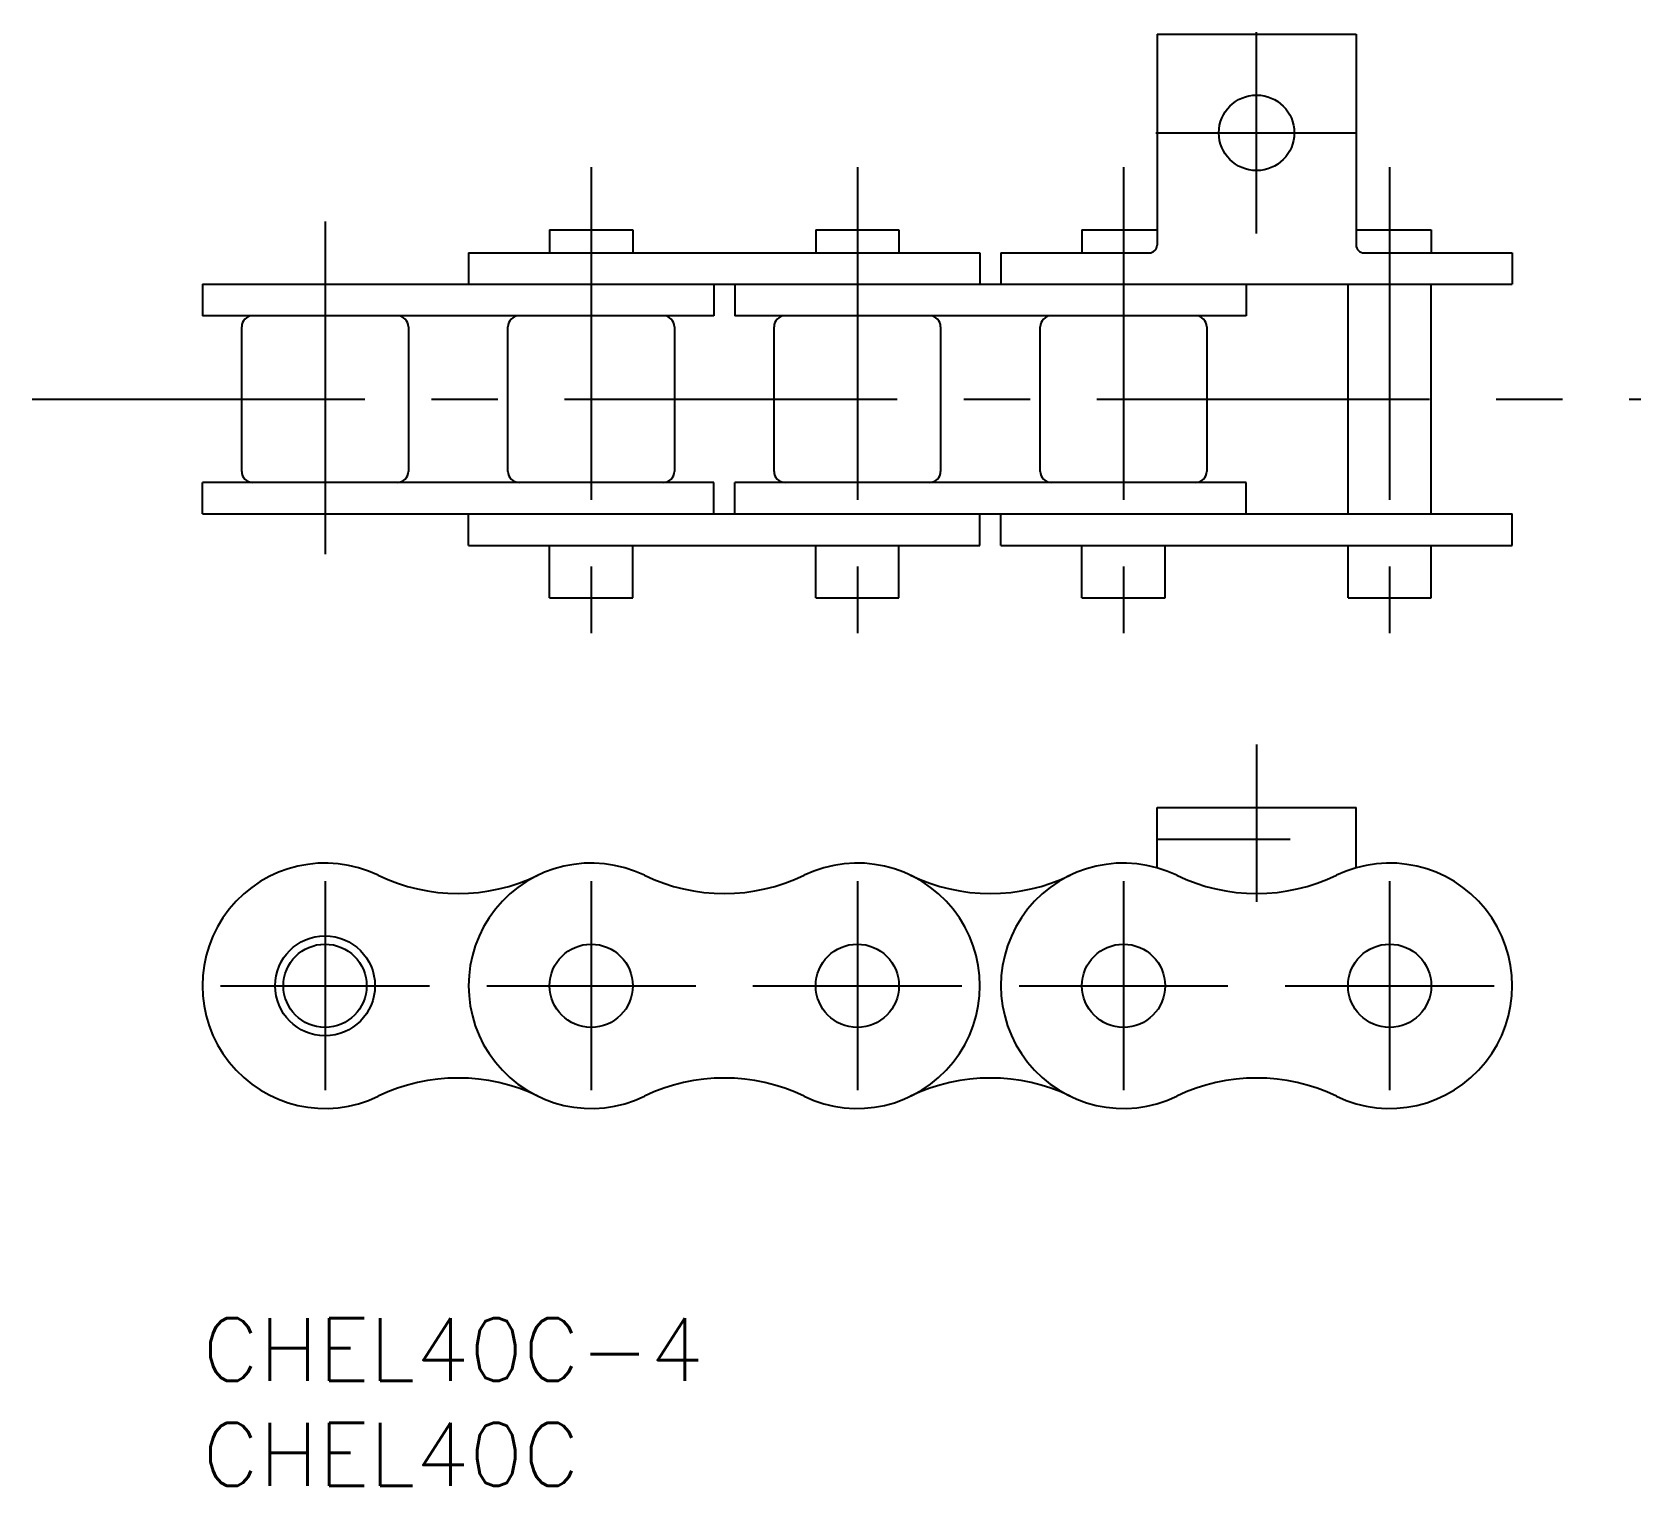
# Model space of a CAD drawing. Extents: x -8.1 to 68.6, y -8 to 61.3.
import ezdxf

# ---------------------------------------------------------------- set-up
doc = ezdxf.new("R2010")
doc.units = 0
doc.header["$LTSCALE"] = 0.5
doc.linetypes.add('CENTER', pattern=[50.8, 31.75, -6.35, 6.35, -6.35])
doc.linetypes.add('DASHED', pattern=[19.05, 12.7, -6.35])
for name, color, linetype in [('MSM_CENTER', 1, 'CENTER'), ('MSM_CONTINUOUS', 7, 'CONTINUOUS'), ('MSM_DASHED', 4, 'DASHED'), ('MSM_PART_NUMBER', 7, 'CONTINUOUS')]:
    doc.layers.add(name, color=color, linetype=linetype)
doc.styles.get("Standard").update_dxf_attribs({"font": 'txt.shx', "height": 3, "bigfont": 'bigfont.shx'})

# ---------------------------------------------------------------- blocks, each defined once
blk = doc.blocks.new('*U3')
at = {"layer": 'MSM_PART_NUMBER'}
blk.add_text('CHEL40C-4', height=3, dxfattribs=at).set_placement((0, -3))
blk = doc.blocks.new('*U4')
at = {"layer": 'MSM_PART_NUMBER'}
blk.add_text('CHEL40C', height=3, dxfattribs=at).set_placement((0, -8))

msp = doc.modelspace()

# ---------------------------------------------------------------- linework, layer by layer
at = {"layer": 'MSM_CENTER'}
for p, q in [((50.3, 51.729), (50.3, 61.329)), ((45.5, 56.529), (55.1, 56.529)), ((18.55, 54.899), (18.55, 31.349)), ((31.25, 54.899), (31.25, 31.349)), ((43.95, 54.899), (43.95, 31.349)), ((56.65, 54.899), (56.65, 31.349)), ((5.85, 52.304), (5.85, 35.354)), ((-8.125, 43.829), (68.635, 43.829)), ((50.3, 27.349), (50.3, 19.849)), ((5.85, 20.834), (5.85, 10.864)), ((18.55, 20.834), (18.55, 10.864)), ((31.25, 20.834), (31.25, 10.864)), ((43.95, 20.834), (43.95, 10.864)), ((56.65, 20.834), (56.65, 10.864)), ((0.865, 15.849), (10.835, 15.849)), ((13.565, 15.849), (23.535, 15.849)), ((26.265, 15.849), (36.235, 15.849)), ((38.965, 15.849), (48.935, 15.849)), ((51.665, 15.849), (61.635, 15.849))]:
    msp.add_line(p, q, dxfattribs=at)
at = {"layer": 'MSM_CONTINUOUS'}
for p, q in [((45.55, 61.229), (45.55, 51.179)), ((45.55, 61.229), (55.05, 61.229)), ((55.05, 61.229), (55.05, 51.179)), ((16.565, 51.899), (16.565, 50.804)), ((16.565, 51.899), (20.535, 51.899)), ((20.535, 51.899), (20.535, 50.804)), ((29.265, 51.899), (29.265, 50.804)), ((29.265, 51.899), (33.235, 51.899)), ((33.235, 51.899), (33.235, 50.804)), ((41.965, 51.899), (41.965, 50.804)), ((41.965, 51.899), (45.55, 51.899)), ((55.05, 51.899), (58.635, 51.899)), ((58.635, 51.899), (58.635, 50.804)), ((12.7, 50.804), (37.1, 50.804)), ((12.7, 50.804), (12.7, 49.304)), ((37.1, 50.804), (37.1, 49.304)), ((38.1, 50.804), (45.175, 50.804)), ((38.1, 50.804), (38.1, 49.304)), ((55.425, 50.804), (62.5, 50.804)), ((62.5, 50.804), (62.5, 49.304)), ((0, 49.304), (62.5, 49.304)), ((0, 49.304), (0, 47.804)), ((24.4, 49.304), (24.4, 47.804)), ((25.4, 49.304), (25.4, 47.804)), ((49.8, 49.304), (49.8, 47.804)), ((54.665, 38.354), (54.665, 49.304)), ((58.635, 38.354), (58.635, 49.304)), ((24.4, 47.804), (0, 47.804)), ((49.8, 47.804), (25.4, 47.804)), ((1.875, 40.384), (1.875, 47.274)), ((9.825, 47.274), (9.825, 40.384)), ((14.575, 40.384), (14.575, 47.274)), ((22.525, 47.274), (22.525, 40.384)), ((27.275, 40.384), (27.275, 47.274)), ((35.225, 47.274), (35.225, 40.384)), ((39.975, 40.384), (39.975, 47.274)), ((47.925, 47.274), (47.925, 40.384)), ((0, 38.354), (0, 39.854)), ((24.4, 39.854), (0, 39.854)), ((24.4, 38.354), (24.4, 39.854)), ((25.4, 38.354), (25.4, 39.854)), ((49.8, 39.854), (25.4, 39.854)), ((49.8, 38.354), (49.8, 39.854)), ((0, 38.354), (62.5, 38.354)), ((12.7, 36.854), (12.7, 38.354)), ((37.1, 36.854), (37.1, 38.354)), ((38.1, 36.854), (38.1, 38.354)), ((62.5, 36.854), (62.5, 38.354)), ((12.7, 36.854), (37.1, 36.854)), ((16.565, 34.349), (16.565, 36.854)), ((20.535, 34.349), (20.535, 36.854)), ((29.265, 34.349), (29.265, 36.854)), ((33.235, 34.349), (33.235, 36.854)), ((38.1, 36.854), (62.5, 36.854)), ((41.965, 34.349), (41.965, 36.854)), ((45.935, 34.349), (45.935, 36.854)), ((54.665, 34.349), (54.665, 36.854)), ((58.635, 34.349), (58.635, 36.854)), ((16.565, 34.349), (20.535, 34.349)), ((29.265, 34.349), (33.235, 34.349)), ((41.965, 34.349), (45.935, 34.349)), ((54.665, 34.349), (58.635, 34.349)), ((45.55, 24.349), (55.05, 24.349)), ((45.55, 21.476), (45.55, 24.349)), ((55.05, 21.476), (55.05, 24.349))]:
    msp.add_line(p, q, dxfattribs=at)
for centre, radius in [((50.3, 56.529), 1.8), ((5.85, 15.849), 2.382), ((5.85, 15.849), 1.985), ((18.55, 15.849), 1.985), ((31.25, 15.849), 1.985), ((43.95, 15.849), 1.985), ((56.65, 15.849), 1.985)]:
    msp.add_circle(centre, radius, dxfattribs=at)
for centre, radius, start, end in [((45.175, 51.179), 0.375, 270, 0), ((55.425, 51.179), 0.375, 180, 270), ((2.405, 47.274), 0.53, 90, 180), ((9.295, 47.274), 0.53, 0, 90), ((15.105, 47.274), 0.53, 90, 180), ((21.995, 47.274), 0.53, 0, 90), ((27.805, 47.274), 0.53, 90, 180), ((34.695, 47.274), 0.53, 0, 90), ((40.505, 47.274), 0.53, 90, 180), ((47.395, 47.274), 0.53, 0, 90), ((2.405, 40.384), 0.53, 180, 270), ((9.295, 40.384), 0.53, 270, 0), ((15.105, 40.384), 0.53, 180, 270), ((21.995, 40.384), 0.53, 270, 0), ((27.805, 40.384), 0.53, 180, 270), ((34.695, 40.384), 0.53, 270, 0), ((40.505, 40.384), 0.53, 180, 270), ((47.395, 40.384), 0.53, 270, 0), ((5.85, 15.849), 5.85, 64.26636, 295.73366), ((18.55, 15.849), 5.85, 64.26636, 295.73364), ((31.25, 15.849), 5.85, 244.26636, 115.73364), ((43.95, 15.849), 5.85, 64.26636, 295.73364), ((56.65, 15.849), 5.85, 244.26636, 115.73364), ((12.2, 29.024), 8.775, 244.26636, 295.73364), ((24.9, 29.024), 8.775, 244.26636, 295.73364), ((37.6, 29.024), 8.775, 244.26636, 295.73364), ((50.3, 29.024), 8.775, 244.26636, 295.73364), ((12.2, 2.675), 8.775, 64.26636, 115.73364), ((24.9, 2.675), 8.775, 64.26636, 115.73364), ((37.6, 2.675), 8.775, 64.26636, 115.73364), ((50.3, 2.675), 8.775, 64.26636, 115.73364)]:
    msp.add_arc(centre, radius, start, end, dxfattribs=at)
at = {"layer": 'MSM_DASHED'}
msp.add_line((45.55, 22.849), (55.05, 22.849), dxfattribs=at)

# ---------------------------------------------------------------- block references
at = {"layer": 'MSM_CONTINUOUS'}
for name in ['*U3', '*U4']:
    msp.add_blockref(name, (0, 0), dxfattribs=at)

doc.saveas('drawing.dxf')
